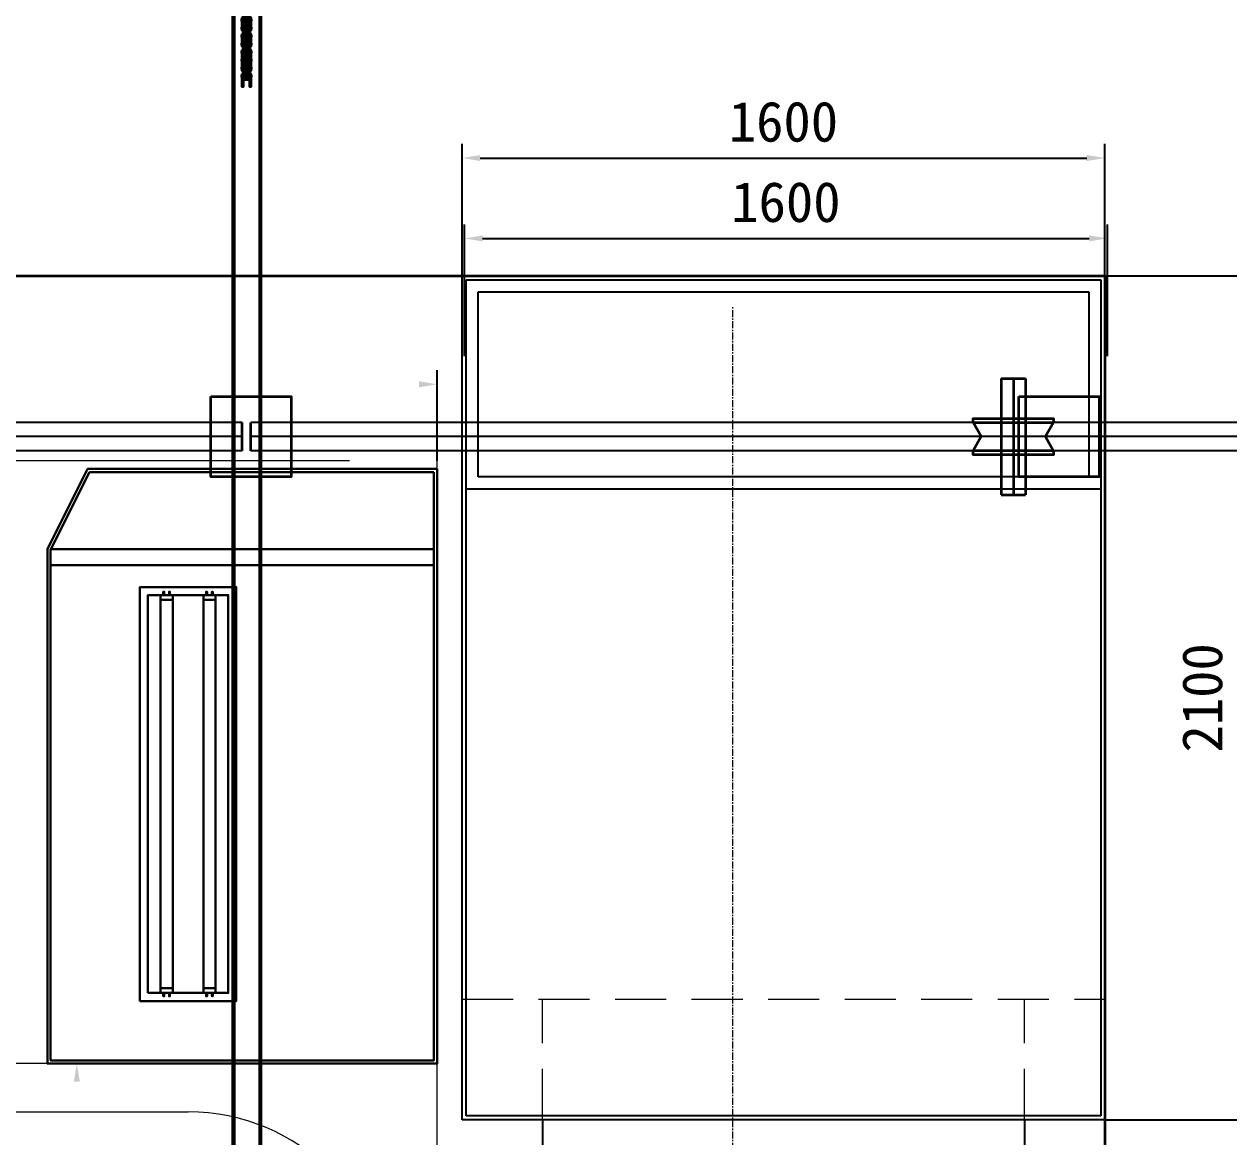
# Model space of a CAD drawing. Header units: millimetres. Extents: x -93009755325 to 1190721, y -74648 to 62868853516.
# Drawn here: x 251597 to 254596, y -18784 to -16015 of the extents above; entities that cross this region are included whole.
import ezdxf

# ---------------------------------------------------------------- set-up
doc = ezdxf.new("R2010")
doc.units = ezdxf.units.MM
doc.linetypes.add('CENTERX2', pattern=[4, 2.5, -0.5, 0.5, -0.5])
doc.linetypes.add('DASHED', pattern=[19.05, 12.7, -6.35])
for name, color, linetype, lineweight in [('01-粗实线', 7, 'Continuous', 30), ('中心线', 1, 'CENTERX2', 20), ('虚线', 4, 'DASHED', 20)]:
    doc.layers.add(name, color=color, linetype=linetype, lineweight=lineweight)
doc.layers.add('细实线', color=3, linetype='Continuous')

# ---------------------------------------------------------------- blocks, each defined once
blk = doc.blocks.new('wrywsryrwywywy')
at = {"color": 0, "lineweight": 35}
for p, q in [((1219976.501, -15550.1452), (1219999.501, -15550.1452)), ((1219976.501, -15550.1452), (1219999.501, -15550.1452)), ((1219976.501, -15570.1452), (1219999.501, -15570.1452)), ((1219976.501, -15570.1452), (1219999.501, -15570.1452)), ((1219976.501, -15590.1452), (1219999.501, -15590.1452)), ((1219976.501, -15590.1452), (1219999.501, -15590.1452)), ((1219976.501, -15610.1452), (1219999.501, -15610.1452)), ((1219994.001, -15616.1452), (1219994.001, -15619.1452))]:
    blk.add_line(p, q, dxfattribs=at)
for points in [[(1219976.501, -15547.6452), (1219999.501, -15547.6452), (1219999.501, -15552.6452), (1219976.501, -15552.6452)], [(1219976.501, -15547.6452), (1219999.501, -15547.6452), (1219999.501, -15552.6452), (1219976.501, -15552.6452)], [(1219979.501, -15544.1452), (1219981.501, -15544.1452), (1219981.501, -15576.1452), (1219979.501, -15576.1452)], [(1219982.001, -15541.1452), (1219994.001, -15541.1452), (1219994.001, -15559.1452), (1219982.001, -15559.1452)], [(1219982.001, -15561.1452), (1219994.001, -15561.1452), (1219994.001, -15579.1452), (1219982.001, -15579.1452)], [(1219994.501, -15544.1452), (1219996.501, -15544.1452), (1219996.501, -15576.1452), (1219994.501, -15576.1452)], [(1219976.501, -15567.6452), (1219999.501, -15567.6452), (1219999.501, -15572.6452), (1219976.501, -15572.6452)], [(1219976.501, -15567.6452), (1219999.501, -15567.6452), (1219999.501, -15572.6452), (1219976.501, -15572.6452)], [(1219976.501, -15587.6452), (1219999.501, -15587.6452), (1219999.501, -15592.6452), (1219976.501, -15592.6452)], [(1219976.501, -15587.6452), (1219999.501, -15587.6452), (1219999.501, -15592.6452), (1219976.501, -15592.6452)], [(1219977.501, -15564.1452), (1219979.501, -15564.1452), (1219979.501, -15596.1452), (1219977.501, -15596.1452)], [(1219979.501, -15584.1452), (1219981.501, -15584.1452), (1219981.501, -15616.1452), (1219979.501, -15616.1452)], [(1219982.001, -15581.1452), (1219994.001, -15581.1452), (1219994.001, -15599.1452), (1219982.001, -15599.1452)], [(1219994.501, -15584.1452), (1219996.501, -15584.1452), (1219996.501, -15616.1452), (1219994.501, -15616.1452)], [(1219996.501, -15564.1452), (1219998.501, -15564.1452), (1219998.501, -15596.1452), (1219996.501, -15596.1452)], [(1219976.501, -15607.6452), (1219999.501, -15607.6452), (1219999.501, -15612.6452), (1219976.501, -15612.6452)], [(1219977.501, -15604.1452), (1219979.501, -15604.1452), (1219979.501, -15636.1452), (1219977.501, -15636.1452)], [(1219982.001, -15601.1452), (1219994.001, -15601.1452), (1219994.001, -15619.1452), (1219982.001, -15619.1452)], [(1219996.501, -15604.1452), (1219998.501, -15604.1452), (1219998.501, -15636.1452), (1219996.501, -15636.1452)]]:
    blk.add_lwpolyline(points, close=True, dxfattribs=at)
blk = doc.blocks.new('srhsrhdgwagassga')
at = {"color": 5, "lineweight": 35}
for p, q in [((1221342.8, 28707.9), (1243592.3, 28707.9)), ((1221342.8, 28703.9), (1243592.3, 28703.9)), ((1221342.8, 28641), (1243592.3, 28641)), ((1221342.8, 28637), (1243592.3, 28637))]:
    blk.add_line(p, q, dxfattribs=at)
at = {"color": 0, "lineweight": 35, "rotation": 90}
for p in [(1217045.2, -1191316.2), (1217125.2, -1191316.2), (1217185.2, -1191316.2)]:
    blk.add_blockref('wrywsryrwywywy', p, dxfattribs=at)
blk = doc.blocks.new('ethshzdSgszsnzb')
at = {"color": 2}
for p, q in [((1211004.4, -17271.4), (1207857.2, -17271.4)), ((1217316.2, -17271.4), (1211026.4, -17271.4)), ((1211004.4, -17306.4), (1207857.2, -17306.4)), ((1217316.2, -17306.4), (1211026.4, -17306.4)), ((1211004.4, -17341.4), (1207857.2, -17341.4)), ((1217316.2, -17341.4), (1211026.4, -17341.4))]:
    blk.add_line(p, q, dxfattribs=at)
at = {"color": 2, "lineweight": 35}
for p, q in [((1211004.4, -17341.4), (1211004.4, -17271.4)), ((1211026.4, -17341.4), (1211026.4, -17271.4))]:
    blk.add_line(p, q, dxfattribs=at)
at = {"color": 6, "lineweight": 35}
for points in [[(1210926.4, -17206.4), (1211126.4, -17206.4), (1211126.4, -17406.4), (1210926.4, -17406.4)], [(1212937.4, -17206.4), (1213137.4, -17206.4), (1213137.4, -17406.4), (1212937.4, -17406.4)]]:
    blk.add_lwpolyline(points, close=True, dxfattribs=at)
blk = doc.blocks.new('灯管30W-DJW')
at = {"layer": '01-粗实线', "color": 2}
for points in [[(-495, 0), (495, 0), (495, 30), (-495, 30)], [(-495, 30), (-482.9, 30), (-482.9, 0), (-495, 0)], [(495, 30), (482.9, 30), (482.9, 0), (495, 0)], [(-495, 23.3), (-503.2, 23.3), (-503.2, 21), (-495, 21)], [(-495, 6.7), (-503.2, 6.7), (-503.2, 9), (-495, 9)], [(495, 23.3), (503.2, 23.3), (503.2, 21), (495, 21)], [(495, 6.7), (503.2, 6.7), (503.2, 9), (495, 9)]]:
    blk.add_lwpolyline(points, close=True, dxfattribs=at)
blk = doc.blocks.new('srsshhdd')
at = {"color": 0, "lineweight": 35}
for p, q in [((1212023.7, -36809.4), (1212023.7, -37099.4)), ((1212023.7, -36809.4), (1212083.7, -36809.4)), ((1212053.7, -36809.4), (1212053.7, -37099.4)), ((1212083.7, -36809.4), (1212083.7, -37099.4)), ((1211973.7, -36954.4), (1211953.7, -36919.4)), ((1212153.7, -36919.4), (1212133.7, -36954.4)), ((1211973.7, -36954.4), (1211953.7, -36989.4)), ((1212133.7, -36954.4), (1212153.7, -36989.4)), ((1212023.7, -37099.4), (1212083.7, -37099.4))]:
    blk.add_line(p, q, dxfattribs=at)
for points in [[(1211953.7, -36919.4), (1211953.7, -36909.4), (1212153.7, -36909.4), (1212153.7, -36919.4)], [(1211953.7, -36919.4), (1212153.7, -36919.4)], [(1212153.7, -36989.4), (1211953.7, -36989.4)], [(1212153.7, -36989.4), (1212153.7, -36999.4), (1211953.7, -36999.4), (1211953.7, -36989.4)]]:
    blk.add_lwpolyline(points, dxfattribs=at)
blk = doc.blocks.new('dsdgssgg')
at = {"color": 0, "lineweight": 35}
blk.add_blockref('srsshhdd', (5111.7, 8600), dxfattribs=at)
blk = doc.blocks.new('ehherhaes')
at = {"color": 0, "lineweight": 35}
for p, q in [((653144.89, 427138.9), (658644.89, 427138.9)), ((658644.89, 427138.9), (658644.89, 418138.9))]:
    blk.add_line(p, q, dxfattribs=at)
for p, q in [((657044.89, 427138.9), (658644.89, 427138.9)), ((657044.89, 425038.9), (657044.89, 427138.9)), ((658644.89, 427138.9), (658644.89, 425038.9)), ((657054.89, 427128.9), (658634.89, 427128.9)), ((657054.89, 425048.9), (657054.89, 427128.9)), ((658634.89, 427128.9), (658634.89, 425048.9)), ((657084.89, 426638.9), (657084.89, 427098.9)), ((657084.89, 427098.9), (658604.89, 427098.9)), ((658604.89, 427098.9), (658604.89, 426638.9)), ((658604.89, 426638.9), (657084.89, 426638.9)), ((657054.89, 426608.9), (658634.89, 426608.9)), ((658644.89, 425038.9), (657044.89, 425038.9)), ((658634.89, 425048.9), (657054.89, 425048.9)), ((657244.89, 425038.9), (657244.89, 424828.9)), ((658444.89, 425038.9), (658444.89, 424828.9))]:
    blk.add_line(p, q)
at = {"color": 0, "linetype": 'ByBlock', "lineweight": 9}
for p, q in [((656764.89, 426678.777), (653924.89, 426678.777)), ((656983.094, 420178.777), (656983.094, 426678.777)), ((656983.094, 425178.777), (654743.094, 425178.777)), ((655363.094, 425058.777), (656363.094, 425058.777))]:
    blk.add_line(p, q, dxfattribs=at)
blk.add_arc((656363.094, 424558.777), 500, 0, 90, dxfattribs=at)
at = {"layer": '01-粗实线'}
for p, q in [((656975.094, 426458.777), (656022.038, 426458.777)), ((656975.094, 426418.777), (656021.094, 426418.777))]:
    blk.add_line(p, q, dxfattribs=at)
for points in [[(656983.094, 426658.777), (656113.094, 426658.777), (656013.094, 426458.777), (656013.094, 425178.777), (656983.094, 425178.777)], [(656975.094, 426650.777), (656118.038, 426650.777), (656021.094, 426456.888), (656021.094, 425186.777), (656975.094, 425186.777)]]:
    blk.add_lwpolyline(points, close=True, dxfattribs=at)
at = {"layer": '01-粗实线', "color": 1}
for points in [[(656243.094, 425334.549), (656243.094, 426364.549), (656483.094, 426364.549), (656483.094, 425334.549)], [(656263.094, 425354.549), (656263.094, 426344.549), (656463.094, 426344.549), (656463.094, 425354.549)]]:
    blk.add_lwpolyline(points, close=True, dxfattribs=at)
at = {"layer": '中心线', "ltscale": 7}
blk.add_line((657718.989, 423816.507, 103.136), (657718.989, 427064.297, 103.136), dxfattribs=at)
at = {"layer": '细实线'}
for p, q in [((657044.89, 427138.9), (657044.89, 427467.217)), ((658644.89, 427138.9), (658644.89, 427467.217)), ((657089.89, 427432.217), (658599.89, 427432.217)), ((658644.89, 427138.9), (659012.61, 427138.9)), ((658644.89, 425038.9), (659012.61, 425038.9)), ((658644.89, 425038.9), (659012.61, 425038.9))]:
    blk.add_line(p, q, dxfattribs=at)
at = {"layer": '细实线', "ltscale": 10}
for p, q in [((656983.094, 426678.777), (656983.094, 426904.211)), ((656242.294, 425178.777), (656051.269, 425178.777))]:
    blk.add_line(p, q, dxfattribs=at)
at = {"layer": '细实线', "lineweight": 35}
for points in [[(657089.89, 427439.717), (657089.89, 427424.717), (657044.89, 427432.217)], [(658599.89, 427439.717), (658599.89, 427424.717), (658644.89, 427432.217)]]:
    blk.add_solid(points, dxfattribs=at)
at = {"layer": '细实线', "lineweight": 35, "ltscale": 10}
for points in [[(656938.094, 426876.711), (656938.094, 426861.711), (656983.094, 426869.211)], [(656078.769, 425133.777), (656093.769, 425133.777), (656086.269, 425178.777)]]:
    blk.add_solid(points, dxfattribs=at)
at = {"layer": '虚线', "ltscale": 10}
for p, q in [((657044.89, 425338.9), (658644.89, 425338.9)), ((657244.89, 425038.9), (657244.89, 425338.9)), ((658444.89, 425038.9), (658444.89, 425338.9))]:
    blk.add_line(p, q, dxfattribs=at)
at = {"color": 0, "lineweight": 35}
blk.add_blockref('dsdgssgg', (-558748.281, 455093.283), dxfattribs=at)
at = {"layer": '01-粗实线', "rotation": 90}
blk.add_blockref('灯管30W-DJW', (656324.803, 425849.549), dxfattribs=at)
at = {"layer": '01-粗实线', "extrusion": (0, 0, -1), "zscale": -1, "rotation": 90}
blk.add_blockref('灯管30W-DJW', (-656401.385, 425849.549), dxfattribs=at)
at = {"layer": '细实线', "insert": (657844.89, 427522.217), "char_height": 100, "attachment_point": 5}
blk.add_mtext('1600', dxfattribs=at)
at = {"layer": '细实线', "insert": (658887.61, 426088.9), "char_height": 100, "attachment_point": 5, "rotation": 90}
blk.add_mtext('2100', dxfattribs=at)

msp = doc.modelspace()

# ---------------------------------------------------------------- linework, layer by layer
at = {"layer": '细实线', "color": 250, "lineweight": -3}
for p, q in [((252692.999, -16841.101), (252692.999, -16512.785)), ((254292.999, -16841.101), (254292.999, -16512.785)), ((252737.999, -16547.785), (254247.999, -16547.785))]:
    msp.add_line(p, q, dxfattribs=at)
for points in [[(252737.999, -16540.285), (252737.999, -16555.285), (252692.999, -16547.785)], [(254247.999, -16540.285), (254247.999, -16555.285), (254292.999, -16547.785)]]:
    msp.add_solid(points, dxfattribs=at)

# ---------------------------------------------------------------- block references
at = {"color": 250, "lineweight": -3, "rotation": 270}
msp.add_blockref('srhsrhdgwagassga', (223478.75, 1216650.936), dxfattribs=at)
at = {"color": 250, "lineweight": -3}
for name, p in [('ehherhaes', (-404357.944, -443780.002)), ('ethshzdSgszsnzb', (-958864.669, 265.281))]:
    msp.add_blockref(name, p, dxfattribs=at)

# ---------------------------------------------------------------- texts
at = {"layer": '细实线', "color": 250, "lineweight": -3, "insert": (253492.999, -16457.785), "char_height": 100, "attachment_point": 5}
msp.add_mtext('1600', dxfattribs=at)

doc.saveas('drawing.dxf')
